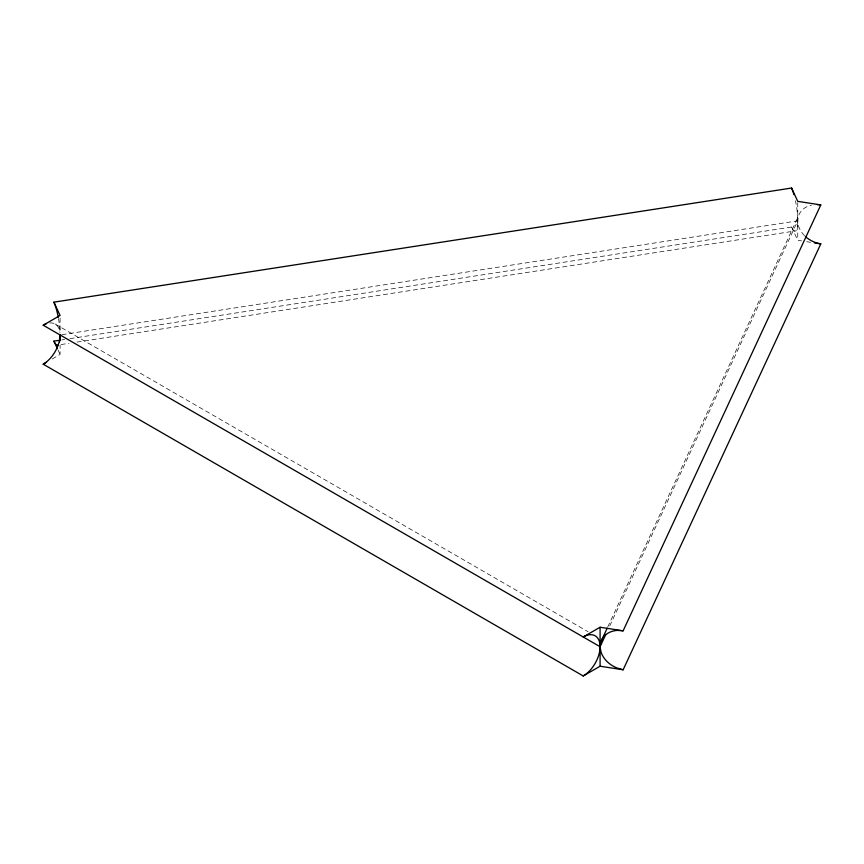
<?xml version="1.0" encoding="UTF-8"?>
<svg xmlns="http://www.w3.org/2000/svg" width="864" height="864" viewBox="0 0 864 864"><rect width="100%" height="100%" fill="white"/><g stroke="black" fill="none" stroke-linecap="round" stroke-linejoin="round"><path stroke-width="0.65" stroke-dasharray="4.32 3.24" d="M607.759 626.972L798.53 215.914M609.746 625.925L797.753 220.838L60.08 334.951M52.196 358.992L60.08 354.445L60.08 345.352M61.906 339.898L64.573 339.476M69.908 338.656L791.575 227.016A23.868 5.044 81.2 0 0 797.396 226.584A23.868 5.044 81.2 0 0 795.463 200.761M60.988 344.552L68.99 343.321M76.993 342.079L794.664 231.055M791.575 227.016L797.753 240.322L801.587 240.916M806.717 241.715L810.551 242.309M55.134 324.032L588.136 631.757M57.834 349.596L60.08 354.445M797.753 202.651L797.753 240.322M60.08 318.071L60.08 332.359M804.503 235.656A23.868 18.824 24.9 0 1 811.426 205.157M58.493 318.492A23.868 5.044 81.2 0 1 60.037 332.845M49.658 322.963A23.868 13.781 -60 0 1 59.929 332.5"/><path stroke-width="1.3" d="M607.187 628.193L600.944 641.65L600.091 646.726L600.944 651.737A23.868 18.824 24.9 0 0 617.242 668.045L623.138 669.784L820.8 243.886A23.868 18.824 24.9 0 1 805.367 236.498M605.772 634.489L600.091 646.726A23.868 13.781 -60 0 1 583.211 675.961L43.2 364.187A23.868 13.781 -60 0 0 60.08 334.951L60.08 337.554M600.944 641.65A23.868 18.824 24.9 0 1 617.242 630.396L623.138 630.806L820.8 204.919L797.753 201.355L791.575 188.039L53.903 302.162A23.868 5.044 81.2 0 1 58.266 317.282M623.138 630.806L600.091 627.242L583.211 636.984A23.868 13.781 -60 0 1 600.091 646.726L43.2 325.21L60.08 315.468L53.903 302.162M43.2 364.187L46.58 362.232M583.211 675.961L600.091 666.22L623.138 669.784M57.272 348.386L53.903 341.129L60.566 340.103M814.396 242.903L820.8 243.886M600.091 627.242L600.091 666.22M43.2 325.21A23.868 13.781 -60 0 1 46.494 323.687M58.266 344.833A23.868 5.044 81.2 0 1 53.903 341.129M60.08 334.951A23.868 5.044 81.2 0 1 59.497 341.95M817.193 204.595A23.868 18.824 24.9 0 1 820.8 204.919M791.575 188.039A23.868 5.044 81.2 0 1 793.93 194.616"/></g></svg>
